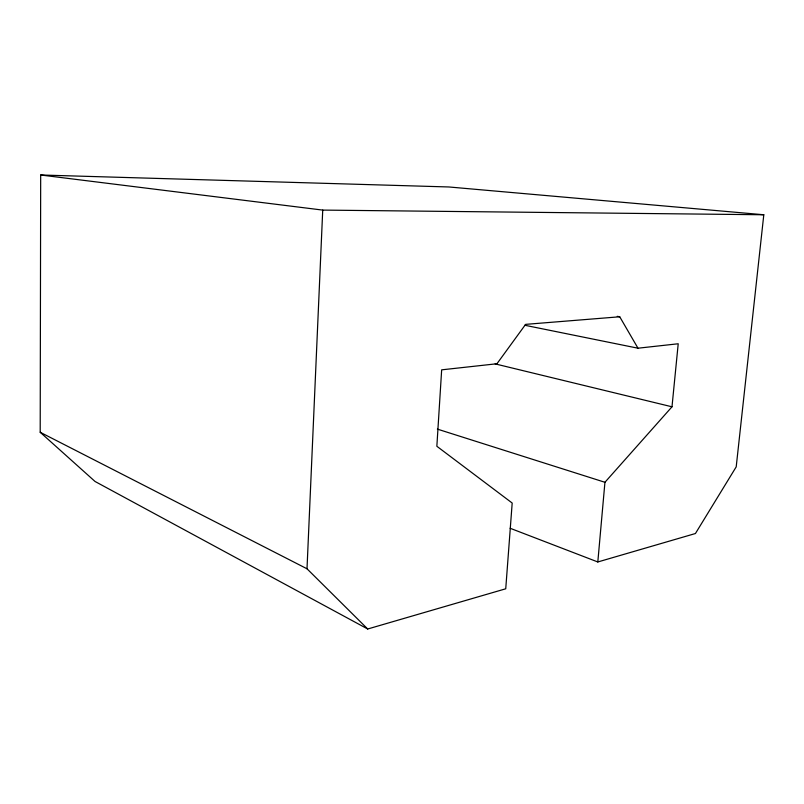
<?xml version="1.0" encoding="UTF-8"?>
<svg xmlns="http://www.w3.org/2000/svg" width="804" height="804" viewBox="0 0 804 804"><rect width="100%" height="100%" fill="white"/><g stroke="black" fill="none" stroke-linecap="round" stroke-linejoin="round"><path stroke-width="1.21" d="M597.814 561.966L604.94 482.279L671.993 406.804L678.214 343.77L637.984 348.202L619.733 316.776L525.625 324.364L496.952 363.75L441.667 369.84L436.853 446.27L512.188 503.033L505.736 588.789L367.709 628.999L95.063 481.485L40.2 432.271L40.682 175.001L448.913 186.97L763.8 214.758L736.203 466.863L695.43 533.524L597.814 561.966L510.118 528.258M367.709 628.999L307.007 568.78L322.726 210.095L40.682 175.001M322.726 210.095L763.8 214.758M617.261 316.324L619.733 316.776M524.801 325.258L637.984 348.202M495.153 363.89L671.993 406.804M437.376 429.115L604.94 482.279M40.2 432.271L307.007 568.78"/></g></svg>
